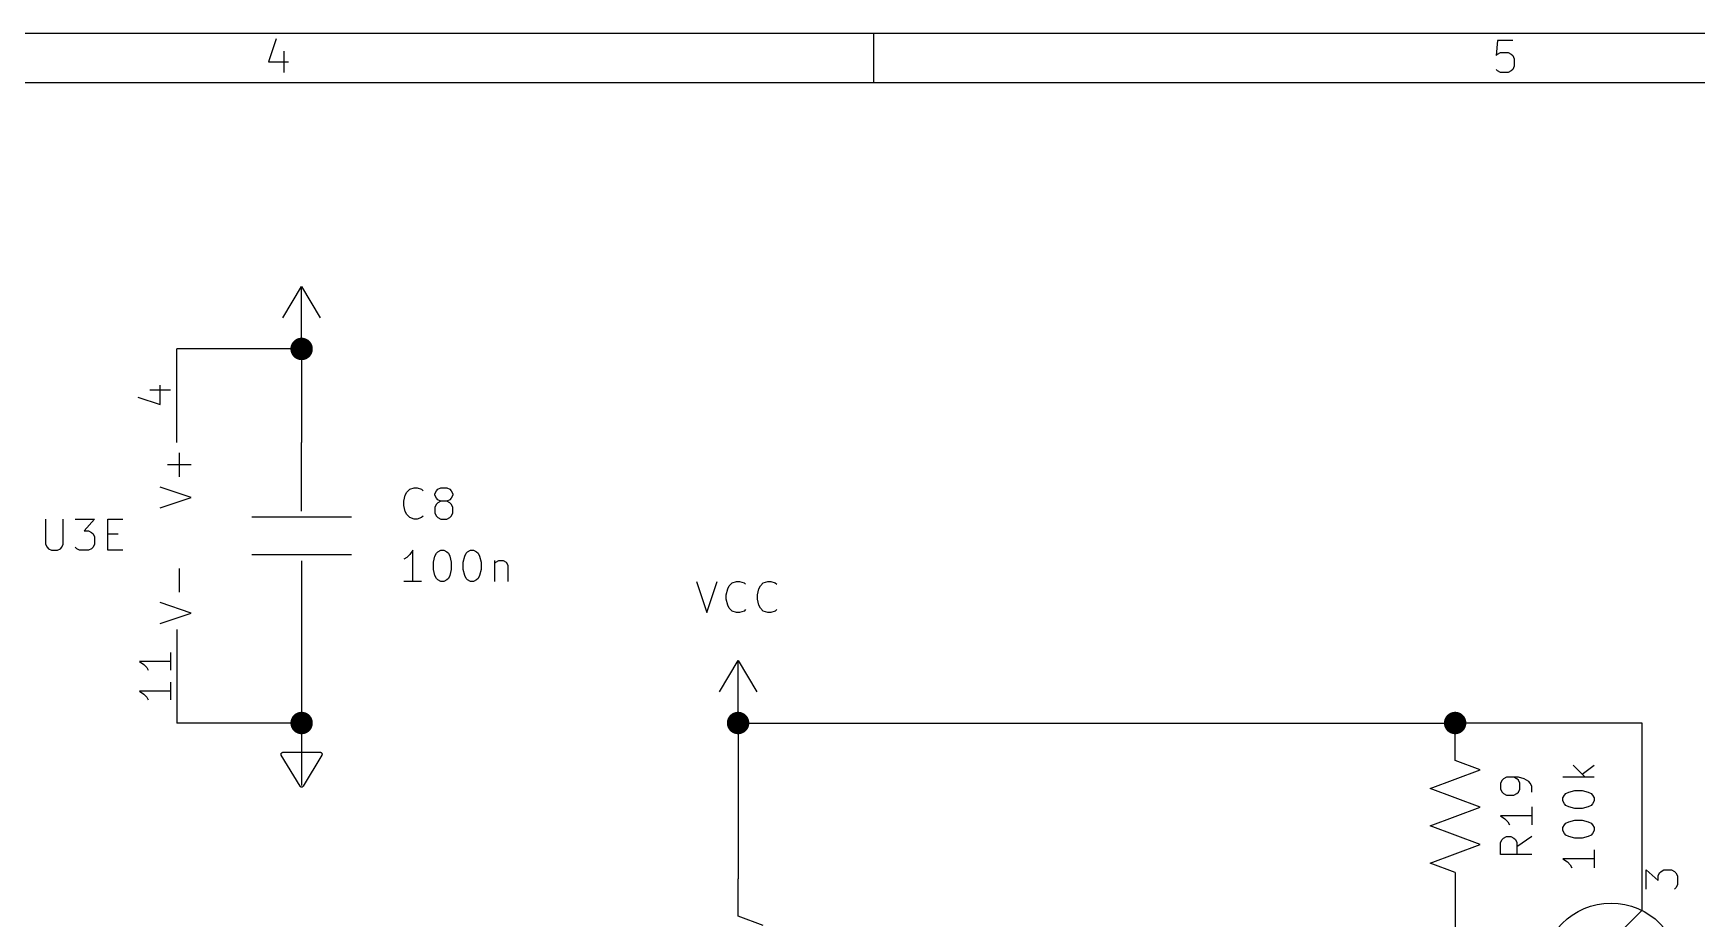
# Model space of a CAD drawing. Extents: x 0.4 to 11.3, y -7.9 to -0.4.
# Drawn here: x 6.92 to 9.587, y -1.814 to -0.394 of the extents above; entities that cross this region are included whole.
import ezdxf

# ---------------------------------------------------------------- set-up
doc = ezdxf.new("R2010")
doc.units = 0
doc.header["$MEASUREMENT"] = 0
for name, color, linetype in [('CYAN2', 4, 'CONTINUOUS'), ('GREEN3', 91, 'CONTINUOUS'), ('RED2', 1, 'CONTINUOUS'), ('RED3', 11, 'CONTINUOUS')]:
    doc.layers.add(name, color=color, linetype=linetype)

msp = doc.modelspace()

# ---------------------------------------------------------------- linework, layer by layer
at = {"layer": 'CYAN2', "linetype": 'CONTINUOUS'}
for p, q in [((7.15408, -1.105), (7.15408, -1.06691)), ((7.17313, -1.08595), (7.13504, -1.08595)), ((7.17313, -1.13833), (7.12313, -1.12167)), ((7.12313, -1.155), (7.17313, -1.13833)), ((7.5139, -1.14423), (7.51628, -1.13471)), ((7.5139, -1.15137), (7.5139, -1.14423)), ((7.51628, -1.13471), (7.51866, -1.12995)), ((7.51866, -1.12995), (7.52343, -1.12519)), ((7.52343, -1.12519), (7.53057, -1.1228)), ((7.53057, -1.1228), (7.53533, -1.1228)), ((7.53533, -1.1228), (7.54247, -1.12519)), ((7.54247, -1.12519), (7.54485, -1.12757)), ((7.5639, -1.13233), (7.56628, -1.12757)), ((7.5639, -1.13471), (7.5639, -1.13233)), ((7.56628, -1.13947), (7.5639, -1.13471)), ((7.56628, -1.12757), (7.56866, -1.12519)), ((7.56866, -1.14185), (7.56628, -1.13947)), ((7.56866, -1.14661), (7.56628, -1.149)), ((7.56866, -1.12519), (7.57343, -1.1228)), ((7.57343, -1.14423), (7.56866, -1.14185)), ((7.57343, -1.14423), (7.56866, -1.14661)), ((7.57343, -1.1228), (7.58295, -1.1228)), ((7.58295, -1.14423), (7.57343, -1.14423)), ((7.58295, -1.1228), (7.58771, -1.12519)), ((7.58771, -1.14185), (7.58295, -1.14423)), ((7.58771, -1.14661), (7.58295, -1.14423)), ((7.58771, -1.12519), (7.59009, -1.12757)), ((7.59009, -1.13947), (7.58771, -1.14185)), ((7.59009, -1.149), (7.58771, -1.14661)), ((7.59009, -1.12757), (7.59247, -1.13233)), ((7.59247, -1.13471), (7.59009, -1.13947)), ((7.59247, -1.13233), (7.59247, -1.13471)), ((6.93928, -1.1728), (6.93928, -1.21328)), ((6.96785, -1.21328), (6.96785, -1.1728)), ((6.98691, -1.1728), (7.01786, -1.1728)), ((7.01786, -1.1728), (7.00119, -1.19185)), ((7.03928, -1.2228), (7.03928, -1.1728)), ((7.03928, -1.1728), (7.06309, -1.1728)), ((7.51628, -1.1609), (7.5139, -1.15137)), ((7.51866, -1.16566), (7.51628, -1.1609)), ((7.52343, -1.17043), (7.51866, -1.16566)), ((7.53057, -1.1728), (7.52343, -1.17043)), ((7.53533, -1.1728), (7.53057, -1.1728)), ((7.54247, -1.17043), (7.53533, -1.1728)), ((7.54485, -1.16804), (7.54247, -1.17043)), ((7.56628, -1.149), (7.5639, -1.15376)), ((7.5639, -1.15376), (7.5639, -1.16328)), ((7.5639, -1.16328), (7.56628, -1.16804)), ((7.56628, -1.16804), (7.56866, -1.17043)), ((7.56866, -1.17043), (7.57343, -1.1728)), ((7.57343, -1.1728), (7.58295, -1.1728)), ((7.58295, -1.1728), (7.58771, -1.17043)), ((7.58771, -1.17043), (7.59009, -1.16804)), ((7.59247, -1.15376), (7.59009, -1.149)), ((7.59009, -1.16804), (7.59247, -1.16328)), ((7.59247, -1.16328), (7.59247, -1.15376)), ((7.00119, -1.19185), (7.00833, -1.19185)), ((7.00833, -1.19185), (7.01309, -1.19423)), ((7.01309, -1.19423), (7.01548, -1.19661)), ((7.01548, -1.19661), (7.01786, -1.20137)), ((7.03928, -1.19661), (7.05595, -1.19661)), ((6.93928, -1.21328), (6.94167, -1.21804)), ((6.94167, -1.21804), (6.94405, -1.22043)), ((6.94405, -1.22043), (6.94881, -1.2228)), ((6.94881, -1.2228), (6.95833, -1.2228)), ((6.95833, -1.2228), (6.96309, -1.22043)), ((6.96309, -1.22043), (6.96548, -1.21804)), ((6.96548, -1.21804), (6.96785, -1.21328)), ((6.98929, -1.22043), (6.98691, -1.21804)), ((6.99405, -1.2228), (6.98929, -1.22043)), ((7.00833, -1.2228), (6.99405, -1.2228)), ((7.01309, -1.22043), (7.00833, -1.2228)), ((7.01548, -1.21804), (7.01309, -1.22043)), ((7.01786, -1.21328), (7.01548, -1.21804)), ((7.01786, -1.20137), (7.01786, -1.21328)), ((7.06309, -1.2228), (7.03928, -1.2228)), ((7.52819, -1.2228), (7.52343, -1.22995)), ((7.52819, -1.2728), (7.52819, -1.2228)), ((7.56628, -1.22757), (7.56866, -1.22519)), ((7.56866, -1.22519), (7.57342, -1.2228)), ((7.57342, -1.2228), (7.57819, -1.2228)), ((7.57819, -1.2228), (7.58294, -1.22519)), ((7.58294, -1.22519), (7.58533, -1.22757)), ((7.6139, -1.22757), (7.61628, -1.22519)), ((7.61628, -1.22519), (7.62104, -1.2228)), ((7.62104, -1.2228), (7.6258, -1.2228)), ((7.6258, -1.2228), (7.63056, -1.22519)), ((7.63056, -1.22519), (7.63294, -1.22757)), ((7.15408, -1.29024), (7.15408, -1.25214)), ((7.51866, -1.23471), (7.5139, -1.23709)), ((7.52343, -1.22995), (7.51866, -1.23471)), ((7.56152, -1.24185), (7.5639, -1.23233)), ((7.56152, -1.25376), (7.56152, -1.24185)), ((7.5639, -1.26328), (7.56152, -1.25376)), ((7.5639, -1.23233), (7.56628, -1.22757)), ((7.58533, -1.22757), (7.58771, -1.23233)), ((7.58771, -1.23233), (7.59009, -1.24185)), ((7.59009, -1.25376), (7.58771, -1.26328)), ((7.59009, -1.24185), (7.59009, -1.25376)), ((7.60914, -1.24185), (7.61152, -1.23233)), ((7.60914, -1.25376), (7.60914, -1.24185)), ((7.61152, -1.26328), (7.60914, -1.25376)), ((7.61152, -1.23233), (7.6139, -1.22757)), ((7.63294, -1.22757), (7.63533, -1.23233)), ((7.63533, -1.23233), (7.63771, -1.24185)), ((7.63771, -1.25376), (7.63533, -1.26328)), ((7.63771, -1.24185), (7.63771, -1.25376)), ((7.65913, -1.23947), (7.65913, -1.2728)), ((7.65913, -1.24423), (7.66152, -1.24185)), ((7.66152, -1.24185), (7.66628, -1.23947)), ((7.66628, -1.23947), (7.67342, -1.23947)), ((7.67342, -1.23947), (7.67818, -1.24185)), ((7.67818, -1.24185), (7.68056, -1.24661)), ((7.68056, -1.24661), (7.68056, -1.2728)), ((7.54247, -1.2728), (7.5139, -1.2728)), ((7.56628, -1.26804), (7.5639, -1.26328)), ((7.56866, -1.27043), (7.56628, -1.26804)), ((7.57342, -1.2728), (7.56866, -1.27043)), ((7.57819, -1.2728), (7.57342, -1.2728)), ((7.58294, -1.27043), (7.57819, -1.2728)), ((7.58533, -1.26804), (7.58294, -1.27043)), ((7.58771, -1.26328), (7.58533, -1.26804)), ((7.6139, -1.26804), (7.61152, -1.26328)), ((7.61628, -1.27043), (7.6139, -1.26804)), ((7.62104, -1.2728), (7.61628, -1.27043)), ((7.6258, -1.2728), (7.62104, -1.2728)), ((7.63056, -1.27043), (7.6258, -1.2728)), ((7.63294, -1.26804), (7.63056, -1.27043)), ((7.63533, -1.26328), (7.63294, -1.26804)), ((7.98333, -1.2728), (8, -1.3228)), ((8, -1.3228), (8.01667, -1.2728)), ((8.03333, -1.28471), (8.03571, -1.27995)), ((8.03571, -1.27995), (8.04048, -1.27519)), ((8.04048, -1.27519), (8.04762, -1.2728)), ((8.04762, -1.2728), (8.05238, -1.2728)), ((8.05238, -1.2728), (8.05952, -1.27519)), ((8.05952, -1.27519), (8.0619, -1.27757)), ((8.08333, -1.28471), (8.08571, -1.27995)), ((8.08571, -1.27995), (8.09048, -1.27519)), ((8.09048, -1.27519), (8.09762, -1.2728)), ((8.09762, -1.2728), (8.10238, -1.2728)), ((8.10238, -1.2728), (8.10952, -1.27519)), ((8.10952, -1.27519), (8.1119, -1.27757)), ((7.17313, -1.32357), (7.12313, -1.3069)), ((8.03095, -1.29423), (8.03333, -1.28471)), ((8.03095, -1.30137), (8.03095, -1.29423)), ((8.03333, -1.3109), (8.03095, -1.30137)), ((8.08095, -1.29423), (8.08333, -1.28471)), ((8.08095, -1.30137), (8.08095, -1.29423)), ((8.08333, -1.3109), (8.08095, -1.30137)), ((7.12313, -1.34024), (7.17313, -1.32357)), ((8.03571, -1.31566), (8.03333, -1.3109)), ((8.04048, -1.32043), (8.03571, -1.31566)), ((8.04762, -1.3228), (8.04048, -1.32043)), ((8.05238, -1.3228), (8.04762, -1.3228)), ((8.05952, -1.32043), (8.05238, -1.3228)), ((8.0619, -1.31804), (8.05952, -1.32043)), ((8.08571, -1.31566), (8.08333, -1.3109)), ((8.09048, -1.32043), (8.08571, -1.31566)), ((8.09762, -1.3228), (8.09048, -1.32043)), ((8.10238, -1.3228), (8.09762, -1.3228)), ((8.10952, -1.32043), (8.10238, -1.3228)), ((8.1119, -1.31804), (8.10952, -1.32043)), ((9.38947, -1.56786), (9.40852, -1.58691)), ((9.38947, -1.56786), (9.40852, -1.58691)), ((9.40376, -1.58214), (9.4228, -1.56786)), ((9.40376, -1.58214), (9.4228, -1.56786)), ((9.27519, -1.59167), (9.2728, -1.59643)), ((9.27519, -1.59167), (9.2728, -1.59643)), ((9.2728, -1.59643), (9.2728, -1.60595)), ((9.2728, -1.59643), (9.2728, -1.60595)), ((9.27757, -1.58928), (9.27519, -1.59167)), ((9.27757, -1.58928), (9.27519, -1.59167)), ((9.28233, -1.5869), (9.27757, -1.58928)), ((9.28233, -1.5869), (9.27757, -1.58928)), ((9.30137, -1.5869), (9.28233, -1.5869)), ((9.30137, -1.5869), (9.28233, -1.5869)), ((9.299, -1.58928), (9.29423, -1.5869)), ((9.299, -1.58928), (9.29423, -1.5869)), ((9.30137, -1.59167), (9.299, -1.58928)), ((9.30137, -1.59167), (9.299, -1.58928)), ((9.3109, -1.58928), (9.30137, -1.5869)), ((9.3109, -1.58928), (9.30137, -1.5869)), ((9.30376, -1.59643), (9.30137, -1.59167)), ((9.30376, -1.59643), (9.30137, -1.59167)), ((9.30376, -1.60595), (9.30376, -1.59643)), ((9.30376, -1.60595), (9.30376, -1.59643)), ((9.31804, -1.59405), (9.3109, -1.58928)), ((9.31804, -1.59405), (9.3109, -1.58928)), ((9.32043, -1.59643), (9.31804, -1.59405)), ((9.32043, -1.59643), (9.31804, -1.59405)), ((9.3228, -1.60119), (9.32043, -1.59643)), ((9.3228, -1.60119), (9.32043, -1.59643)), ((9.4228, -1.58691), (9.3728, -1.58691)), ((9.4228, -1.58691), (9.3728, -1.58691)), ((9.2728, -1.60595), (9.27519, -1.61071)), ((9.2728, -1.60595), (9.27519, -1.61071)), ((9.27519, -1.61071), (9.27757, -1.61309)), ((9.27519, -1.61071), (9.27757, -1.61309)), ((9.27757, -1.61309), (9.28233, -1.61547)), ((9.27757, -1.61309), (9.28233, -1.61547)), ((9.28233, -1.61547), (9.29423, -1.61547)), ((9.28233, -1.61547), (9.29423, -1.61547)), ((9.29423, -1.61547), (9.299, -1.61309)), ((9.29423, -1.61547), (9.299, -1.61309)), ((9.299, -1.61309), (9.30137, -1.61071)), ((9.299, -1.61309), (9.30137, -1.61071)), ((9.30137, -1.61071), (9.30376, -1.60595)), ((9.30137, -1.61071), (9.30376, -1.60595)), ((9.3228, -1.61071), (9.3228, -1.60119)), ((9.3228, -1.61071), (9.3228, -1.60119)), ((9.3728, -1.62024), (9.37519, -1.61548)), ((9.3728, -1.62024), (9.37519, -1.61548)), ((9.3728, -1.625), (9.3728, -1.62024)), ((9.3728, -1.625), (9.3728, -1.62024)), ((9.37519, -1.62976), (9.3728, -1.625)), ((9.37519, -1.62976), (9.3728, -1.625)), ((9.37519, -1.61548), (9.37757, -1.61309)), ((9.37519, -1.61548), (9.37757, -1.61309)), ((9.37757, -1.61309), (9.38233, -1.61071)), ((9.37757, -1.61309), (9.38233, -1.61071)), ((9.38233, -1.61071), (9.39185, -1.60833)), ((9.38233, -1.61071), (9.39185, -1.60833)), ((9.39185, -1.60833), (9.40376, -1.60833)), ((9.39185, -1.60833), (9.40376, -1.60833)), ((9.40376, -1.60833), (9.41328, -1.61071)), ((9.40376, -1.60833), (9.41328, -1.61071)), ((9.41328, -1.61071), (9.41804, -1.61309)), ((9.41328, -1.61071), (9.41804, -1.61309)), ((9.41804, -1.61309), (9.42043, -1.61548)), ((9.41804, -1.61309), (9.42043, -1.61548)), ((9.42043, -1.61548), (9.4228, -1.62024)), ((9.42043, -1.61548), (9.4228, -1.62024)), ((9.4228, -1.625), (9.42043, -1.62976)), ((9.4228, -1.625), (9.42043, -1.62976)), ((9.4228, -1.62024), (9.4228, -1.625)), ((9.4228, -1.62024), (9.4228, -1.625)), ((9.3228, -1.64881), (9.2728, -1.64881)), ((9.2728, -1.64881), (9.27995, -1.65357)), ((9.3228, -1.64881), (9.2728, -1.64881)), ((9.2728, -1.64881), (9.27995, -1.65357)), ((9.27995, -1.65357), (9.28471, -1.65833)), ((9.27995, -1.65357), (9.28471, -1.65833)), ((9.3228, -1.63452), (9.3228, -1.66309)), ((9.3228, -1.63452), (9.3228, -1.66309)), ((9.37757, -1.63214), (9.37519, -1.62976)), ((9.37757, -1.63214), (9.37519, -1.62976)), ((9.38233, -1.63452), (9.37757, -1.63214)), ((9.38233, -1.63452), (9.37757, -1.63214)), ((9.39185, -1.6369), (9.38233, -1.63452)), ((9.39185, -1.6369), (9.38233, -1.63452)), ((9.40376, -1.6369), (9.39185, -1.6369)), ((9.40376, -1.6369), (9.39185, -1.6369)), ((9.41328, -1.63452), (9.40376, -1.6369)), ((9.41328, -1.63452), (9.40376, -1.6369)), ((9.41804, -1.63214), (9.41328, -1.63452)), ((9.41804, -1.63214), (9.41328, -1.63452)), ((9.42043, -1.62976), (9.41804, -1.63214)), ((9.42043, -1.62976), (9.41804, -1.63214)), ((9.28471, -1.65833), (9.28709, -1.66309)), ((9.28471, -1.65833), (9.28709, -1.66309)), ((9.3728, -1.66785), (9.37519, -1.66309)), ((9.3728, -1.66785), (9.37519, -1.66309)), ((9.3728, -1.67262), (9.3728, -1.66785)), ((9.3728, -1.67262), (9.3728, -1.66785)), ((9.37519, -1.67738), (9.3728, -1.67262)), ((9.37519, -1.67738), (9.3728, -1.67262)), ((9.37519, -1.66309), (9.37757, -1.66071)), ((9.37519, -1.66309), (9.37757, -1.66071)), ((9.37757, -1.67976), (9.37519, -1.67738)), ((9.37757, -1.67976), (9.37519, -1.67738)), ((9.37757, -1.66071), (9.38233, -1.65833)), ((9.37757, -1.66071), (9.38233, -1.65833)), ((9.38233, -1.68214), (9.37757, -1.67976)), ((9.38233, -1.68214), (9.37757, -1.67976)), ((9.38233, -1.65833), (9.39185, -1.65595)), ((9.38233, -1.65833), (9.39185, -1.65595)), ((9.39185, -1.65595), (9.40376, -1.65595)), ((9.39185, -1.65595), (9.40376, -1.65595)), ((9.40376, -1.65595), (9.41328, -1.65833)), ((9.40376, -1.65595), (9.41328, -1.65833)), ((9.41328, -1.65833), (9.41804, -1.66071)), ((9.41328, -1.65833), (9.41804, -1.66071)), ((9.41804, -1.67976), (9.41328, -1.68214)), ((9.41804, -1.67976), (9.41328, -1.68214)), ((9.41804, -1.66071), (9.42043, -1.66309)), ((9.41804, -1.66071), (9.42043, -1.66309)), ((9.42043, -1.67738), (9.41804, -1.67976)), ((9.42043, -1.67738), (9.41804, -1.67976)), ((9.42043, -1.66309), (9.4228, -1.66785)), ((9.42043, -1.66309), (9.4228, -1.66785)), ((9.4228, -1.67262), (9.42043, -1.67738)), ((9.4228, -1.67262), (9.42043, -1.67738)), ((9.4228, -1.66785), (9.4228, -1.67262)), ((9.4228, -1.66785), (9.4228, -1.67262)), ((9.2728, -1.69167), (9.27519, -1.6869)), ((9.2728, -1.69167), (9.27519, -1.6869)), ((9.2728, -1.71071), (9.2728, -1.69167)), ((9.2728, -1.71071), (9.2728, -1.69167)), ((9.27519, -1.6869), (9.27757, -1.68452)), ((9.27519, -1.6869), (9.27757, -1.68452)), ((9.27757, -1.68452), (9.28233, -1.68214)), ((9.27757, -1.68452), (9.28233, -1.68214)), ((9.28233, -1.68214), (9.28947, -1.68214)), ((9.28233, -1.68214), (9.28947, -1.68214)), ((9.28947, -1.68214), (9.29423, -1.68452)), ((9.28947, -1.68214), (9.29423, -1.68452)), ((9.29423, -1.68452), (9.29661, -1.6869)), ((9.29423, -1.68452), (9.29661, -1.6869)), ((9.29661, -1.6869), (9.299, -1.69167)), ((9.29661, -1.6869), (9.299, -1.69167)), ((9.3228, -1.68214), (9.299, -1.69881)), ((9.3228, -1.68214), (9.299, -1.69881)), ((9.299, -1.69167), (9.299, -1.71071)), ((9.299, -1.69167), (9.299, -1.71071)), ((9.39185, -1.68452), (9.38233, -1.68214)), ((9.39185, -1.68452), (9.38233, -1.68214)), ((9.40376, -1.68452), (9.39185, -1.68452)), ((9.40376, -1.68452), (9.39185, -1.68452)), ((9.41328, -1.68214), (9.40376, -1.68452)), ((9.41328, -1.68214), (9.40376, -1.68452)), ((9.4228, -1.70357), (9.4228, -1.73214)), ((9.4228, -1.70357), (9.4228, -1.73214)), ((9.3228, -1.71071), (9.2728, -1.71071)), ((9.3228, -1.71071), (9.2728, -1.71071)), ((9.4228, -1.71785), (9.3728, -1.71785)), ((9.3728, -1.71785), (9.37995, -1.72261)), ((9.4228, -1.71785), (9.3728, -1.71785)), ((9.3728, -1.71785), (9.37995, -1.72261)), ((9.37995, -1.72261), (9.38471, -1.72738)), ((9.37995, -1.72261), (9.38471, -1.72738)), ((9.38471, -1.72738), (9.38709, -1.73214)), ((9.38471, -1.72738), (9.38709, -1.73214))]:
    msp.add_line(p, q, dxfattribs=at)
at = {"layer": 'GREEN3', "linetype": 'CONTINUOUS'}
for p, q in [((7.35, -0.9), (7.15, -0.9)), ((7.35, -0.9), (7.35, -1.05)), ((7.35, -1.35), (7.35, -1.5)), ((7.35, -1.5), (7.15, -1.5)), ((8.05, -1.5), (9.2, -1.5)), ((8.05, -1.5), (8.05, -1.75)), ((9.5, -1.5), (9.2, -1.5)), ((9.5, -1.7), (9.5, -1.5)), ((9.2, -1.8), (9.2, -1.9))]:
    msp.add_line(p, q, dxfattribs=at)
at = {"layer": 'GREEN3', "const_width": 0.018}
for points in [[(7.341, -0.9, 1), (7.359, -0.9, 1)], [(7.341, -1.5, 1), (7.359, -1.5, 1)], [(8.041, -1.5, 1), (8.059, -1.5, 1)], [(9.191, -1.5, 1), (9.209, -1.5, 1)]]:
    msp.add_lwpolyline(points, format="xyb", close=True, dxfattribs=at)
at = {"layer": 'RED2', "linetype": 'CONTINUOUS'}
for p, q in [((0.3937, -0.3937), (11.2993, -0.3937)), ((8.26772, -0.47244), (8.26772, -0.3937)), ((7.30928, -0.40283), (7.29709, -0.43938)), ((7.32146, -0.42232), (7.32146, -0.45644)), ((9.26804, -0.40526), (9.2656, -0.42963)), ((9.29241, -0.40526), (9.26804, -0.40526)), ((9.26804, -0.4272), (9.27291, -0.42476)), ((9.27291, -0.42476), (9.28509, -0.42476)), ((9.28509, -0.42476), (9.28997, -0.4272)), ((7.29709, -0.43938), (7.32878, -0.43938)), ((9.2656, -0.42963), (9.26804, -0.4272)), ((9.26804, -0.45401), (9.2656, -0.45157)), ((9.28997, -0.4272), (9.29241, -0.42963)), ((9.29241, -0.45157), (9.28997, -0.45401)), ((9.29241, -0.42963), (9.29484, -0.43451)), ((9.29484, -0.44669), (9.29241, -0.45157)), ((9.29484, -0.43451), (9.29484, -0.44669)), ((0.47244, -0.47244), (11.2206, -0.47244)), ((9.27291, -0.45644), (9.26804, -0.45401)), ((9.28509, -0.45644), (9.27291, -0.45644)), ((9.28997, -0.45401), (9.28509, -0.45644)), ((7.32, -0.85), (7.35, -0.8)), ((7.35, -0.9), (7.35, -0.8)), ((7.35, -0.8), (7.38, -0.85)), ((7.15, -1.05), (7.15, -0.9)), ((7.35, -1.16), (7.35, -1.05)), ((7.43, -1.17), (7.27, -1.17)), ((7.43, -1.23), (7.27, -1.23)), ((7.35, -1.24), (7.35, -1.35)), ((7.15, -1.35), (7.15, -1.5)), ((8.02, -1.45), (8.05, -1.4)), ((8.05, -1.5), (8.05, -1.4)), ((8.05, -1.4), (8.08, -1.45)), ((7.35, -1.5), (7.35, -1.6)), ((9.2, -1.55), (9.2, -1.5)), ((9.2, -1.55), (9.2, -1.5)), ((7.31855, -1.54752), (7.31893, -1.5472)), ((7.31893, -1.5472), (7.31947, -1.54719)), ((7.31947, -1.54719), (7.32, -1.547)), ((7.32, -1.547), (7.38, -1.547)), ((7.38, -1.547), (7.38003, -1.547)), ((7.38003, -1.547), (7.38005, -1.547)), ((7.38005, -1.547), (7.38009, -1.54702)), ((7.38009, -1.54702), (7.38103, -1.54718)), ((7.38103, -1.54718), (7.38145, -1.54753)), ((7.31705, -1.54948), (7.3173, -1.54904)), ((7.31714, -1.55002), (7.31705, -1.54948)), ((7.31706, -1.55057), (7.31714, -1.55002)), ((7.31739, -1.55144), (7.31706, -1.55057)), ((7.3173, -1.54904), (7.31738, -1.54854)), ((7.31738, -1.54854), (7.31779, -1.54818)), ((7.3174, -1.5515), (7.31739, -1.55144)), ((7.31742, -1.55151), (7.3174, -1.5515)), ((7.31743, -1.55154), (7.31742, -1.55151)), ((7.34743, -1.60154), (7.31743, -1.55154)), ((7.31779, -1.54818), (7.31807, -1.5477)), ((7.31807, -1.5477), (7.31855, -1.54752)), ((7.38257, -1.55154), (7.35257, -1.60154)), ((7.38145, -1.54753), (7.38196, -1.54773)), ((7.38196, -1.54773), (7.38221, -1.54817)), ((7.38221, -1.54817), (7.3826, -1.5485)), ((7.38268, -1.55099), (7.38257, -1.55154)), ((7.3826, -1.5485), (7.38269, -1.54904)), ((7.38295, -1.55052), (7.38268, -1.55099)), ((7.38269, -1.54904), (7.38296, -1.54953)), ((7.38296, -1.54953), (7.38287, -1.55003)), ((7.38287, -1.55003), (7.38295, -1.55052)), ((9.2, -1.56), (9.2, -1.55)), ((9.24, -1.575), (9.2, -1.56)), ((9.16, -1.605), (9.2, -1.59)), ((9.2, -1.59), (9.24, -1.575)), ((7.3478, -1.60185), (7.34743, -1.60154)), ((7.34804, -1.60226), (7.3478, -1.60185)), ((7.34857, -1.60247), (7.34804, -1.60226)), ((7.34902, -1.60284), (7.34857, -1.60247)), ((7.3495, -1.60283), (7.34902, -1.60284)), ((7.34995, -1.603), (7.3495, -1.60283)), ((7.3505, -1.60281), (7.34995, -1.603)), ((7.35107, -1.6028), (7.3505, -1.60281)), ((7.35143, -1.60248), (7.35107, -1.6028)), ((7.35189, -1.60233), (7.35143, -1.60248)), ((7.35257, -1.60154), (7.35189, -1.60233)), ((9.2, -1.62), (9.16, -1.605)), ((9.24, -1.635), (9.2, -1.62)), ((9.16, -1.665), (9.2, -1.65)), ((9.2, -1.65), (9.24, -1.635)), ((9.2, -1.68), (9.16, -1.665)), ((9.24, -1.695), (9.2, -1.68)), ((9.2, -1.71), (9.24, -1.695)), ((9.5, -1.8), (9.5, -1.7)), ((9.5, -1.8), (9.5, -1.7)), ((9.16, -1.725), (9.2, -1.71)), ((9.2, -1.74), (9.16, -1.725)), ((8.05, -1.8), (8.05, -1.75)), ((9.2, -1.74), (9.2, -1.75)), ((9.2, -1.75), (9.2, -1.8)), ((9.2, -1.75), (9.2, -1.8)), ((8.05, -1.81), (8.05, -1.8)), ((8.09, -1.825), (8.05, -1.81)), ((9.425, -1.875), (9.5, -1.8))]:
    msp.add_line(p, q, dxfattribs=at)
at = {"layer": 'RED2'}
msp.add_circle((9.45, -1.9), 0.111, dxfattribs=at)
at = {"layer": 'RED3', "linetype": 'CONTINUOUS'}
for p, q in [((7.12321, -0.98928), (7.12321, -0.95833)), ((7.0875, -0.97738), (7.12321, -0.98928)), ((7.10655, -0.96547), (7.13988, -0.96547)), ((7.13988, -1.3869), (7.13988, -1.41547)), ((7.13988, -1.40119), (7.08988, -1.40119)), ((7.08988, -1.40119), (7.09702, -1.40595)), ((7.09702, -1.40595), (7.10178, -1.41071)), ((7.10178, -1.41071), (7.10417, -1.41547)), ((7.13988, -1.43452), (7.13988, -1.46309)), ((7.13988, -1.44881), (7.08988, -1.44881)), ((7.08988, -1.44881), (7.09702, -1.45357)), ((7.09702, -1.45357), (7.10178, -1.45833)), ((7.10178, -1.45833), (7.10417, -1.46309)), ((9.50638, -1.76666), (9.50638, -1.73571)), ((9.50638, -1.73571), (9.52543, -1.75238)), ((9.50638, -1.76666), (9.50638, -1.73571)), ((9.50638, -1.73571), (9.52543, -1.75238)), ((9.52543, -1.74523), (9.52781, -1.74047)), ((9.52543, -1.74523), (9.52781, -1.74047)), ((9.52543, -1.75238), (9.52543, -1.74523)), ((9.52543, -1.75238), (9.52543, -1.74523)), ((9.52781, -1.74047), (9.53019, -1.73809)), ((9.52781, -1.74047), (9.53019, -1.73809)), ((9.53019, -1.73809), (9.53495, -1.73571)), ((9.53019, -1.73809), (9.53495, -1.73571)), ((9.53495, -1.73571), (9.54685, -1.73571)), ((9.53495, -1.73571), (9.54685, -1.73571)), ((9.54685, -1.73571), (9.55162, -1.73809)), ((9.54685, -1.73571), (9.55162, -1.73809)), ((9.55162, -1.73809), (9.554, -1.74047)), ((9.55162, -1.73809), (9.554, -1.74047)), ((9.554, -1.74047), (9.55638, -1.74523)), ((9.554, -1.74047), (9.55638, -1.74523)), ((9.55638, -1.75952), (9.554, -1.76428)), ((9.55638, -1.75952), (9.554, -1.76428)), ((9.55638, -1.74523), (9.55638, -1.75952)), ((9.55638, -1.74523), (9.55638, -1.75952)), ((9.554, -1.76428), (9.55162, -1.76666)), ((9.554, -1.76428), (9.55162, -1.76666))]:
    msp.add_line(p, q, dxfattribs=at)

doc.saveas('drawing.dxf')
